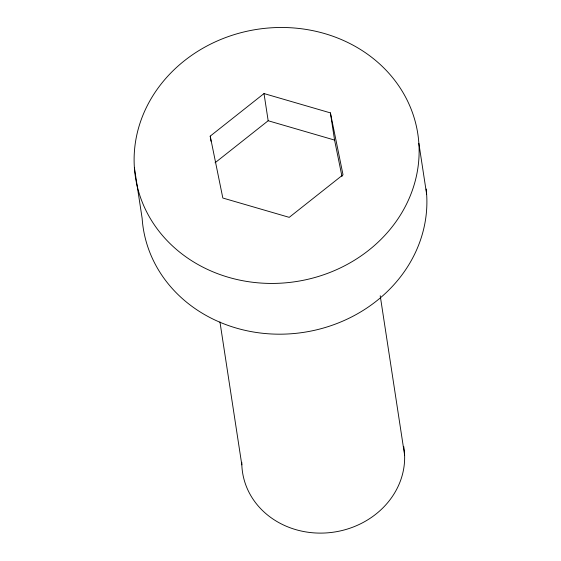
<?xml version="1.0" encoding="UTF-8"?>
<svg xmlns="http://www.w3.org/2000/svg" width="561" height="561" viewBox="0 0 561 561"><rect width="100%" height="100%" fill="white"/><g stroke="black" fill="none" stroke-linecap="round" stroke-linejoin="round"><path stroke-width="0.84" d="M210.221 136.127L264.007 93.561L330.408 112.887L343.016 174.78L289.224 217.352L222.829 198.026L210.221 136.127L210.999 141.225M215.059 162.781L268.172 120.748L334.566 140.075L341.993 176.533M418.864 143.343A142.845 127.613 -8.7 0 1 213.019 271.847A142.845 127.613 -8.7 0 1 197.97 51.177A142.845 127.613 -8.7 0 1 418.864 143.343L426.626 194.099M380.218 295.745L404.607 455.111M330.408 112.887L334.566 140.075M264.007 93.561L268.172 120.748M219.954 321.944L241.826 464.852M134.374 167.564L142.136 218.32A142.845 127.613 -8.7 0 0 295.913 333.346A142.845 127.613 -8.7 0 0 426.171 189.015M403.717 446.486A81.626 72.923 -8.7 0 1 329.286 532.684A81.626 72.923 -8.7 0 1 241.784 462.264"/></g></svg>
